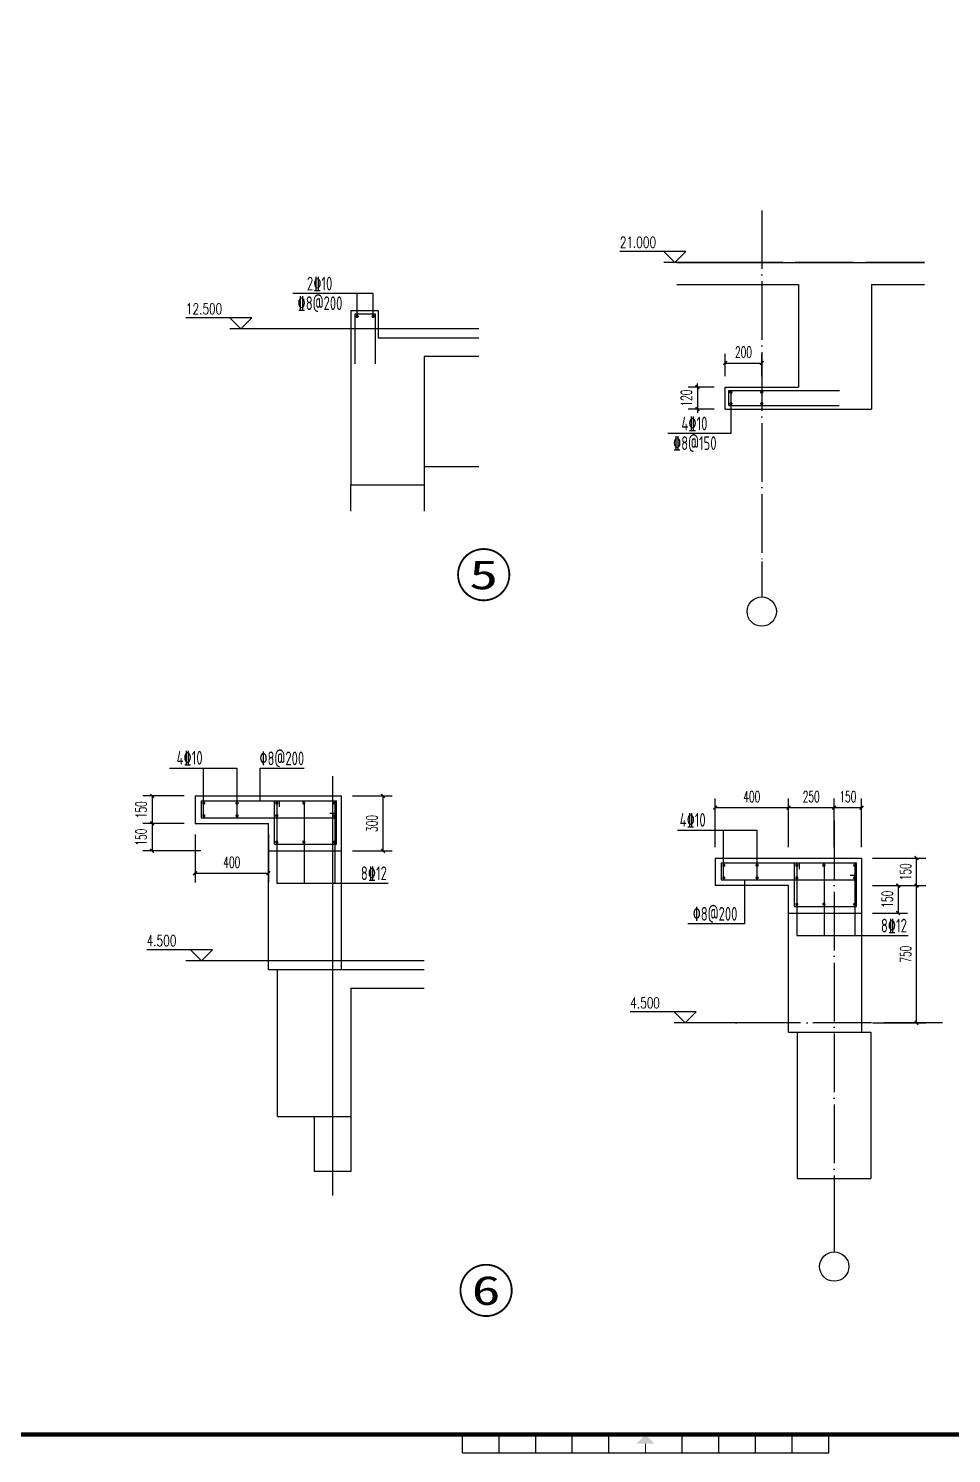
# Model space of a CAD drawing. Extents: x 0 to 125661, y -104936 to 8656.
# Drawn here: x 28771 to 33812, y -11783 to -4005 of the extents above; entities that cross this region are included whole.
import ezdxf
from ezdxf.enums import TextEntityAlignment as Align

# ---------------------------------------------------------------- set-up
doc = ezdxf.new("R2010")
doc.units = 0
doc.header["$LTSCALE"] = 800
doc.header["$MEASUREMENT"] = 0
doc.linetypes.add('DOTE', pattern=[2.42, 2, -0.2, 0.02, -0.2])
doc.layers.get('0').update_dxf_attribs({"linetype": 'CONTINUOUS'})
doc.layers.get('Defpoints').update_dxf_attribs({"color": 1, "linetype": 'CONTINUOUS'})
for name, color, linetype in [('3-ban', 84, 'CONTINUOUS'), ('A-卫生间', 173, 'CONTINUOUS'), ('A-外窗', 145, 'CONTINUOUS'), ('AXIS', 3, 'CONTINUOUS'), ('AXIS_TEXT', 7, 'CONTINUOUS'), ('DIM_ELEV', 3, 'CONTINUOUS'), ('DIM_IDEN', 3, 'CONTINUOUS'), ('DOTE', 28, 'CONTINUOUS'), ('PUB_DIM', 3, 'CONTINUOUS'), ('PUB_TEXT', 7, 'CONTINUOUS'), ('R', 1, 'CONTINUOUS'), ('WALL', 50, 'CONTINUOUS'), ('WINDOW', 145, 'CONTINUOUS'), ('图框', 107, 'CONTINUOUS')]:
    doc.layers.add(name, color=color, linetype=linetype)
doc.styles.add('_TCH_DIM', font='SIMPLEX', dxfattribs={"bigfont": 'GBCBIG'})
doc.styles.add('COMPLEX', font='COMPLEX')
doc.styles.add('DIM_FONT', font='SIMPLEX.shx', dxfattribs={"width": 0.6})
doc.styles.add('ht', font='SIMHEI.TTF')
doc.styles.add('TSSD_Rein', font='tssdeng.shx', dxfattribs={"width": 0.7, "bigfont": 'hztxt.shx'})
doc.dimstyles.new('DIMN20', dxfattribs={"dimscale": 0.2, "dimtxt": 300, "dimasz": 100, "dimexe": 250, "dimexo": 300, "dimgap": 150, "dimtad": 1, "dimdec": 0, "dimzin": 0, "dimdsep": 46, "dimtxsty": 'DIM_FONT', "dimblk": 'ARCHTICK', "dimcen": 0.09, "dimclrt": 7, "dimazin": 2, "dimtfac": 1, "dimtdec": 0, "dimtix": 1, "dimtmove": 2, "dimatfit": 3, "dimfxl": 0, "dimtolj": 1, "dimtzin": 0, "dimarcsym": 0})

# ---------------------------------------------------------------- blocks, each defined once
blk = doc.blocks.new('TJAD_TK_A1')
at = {"layer": '图框'}
for p, q in [((870.88, 361.45), (870.88, 366.45)), ((880.88, 361.45), (880.88, 366.45)), ((890.88, 361.45), (890.88, 366.45)), ((900.88, 361.45), (900.88, 366.45)), ((910.88, 361.45), (910.88, 366.45)), ((930.88, 361.45), (930.88, 366.45)), ((940.88, 361.45), (940.88, 366.45)), ((950.88, 361.45), (950.88, 366.45)), ((960.88, 361.45), (960.88, 366.45)), ((970.88, 361.45), (970.88, 366.45)), ((870.88, 361.45), (970.88, 361.45))]:
    blk.add_line(p, q, dxfattribs=at)
at = {"layer": '图框', "const_width": 1.2}
blk.add_lwpolyline([(1331.38, 940.45), (525.38, 940.45), (525.38, 366.45), (1331.38, 366.45)], close=True, dxfattribs=at)
at = {"layer": '图框', "const_width": 0.3}
blk.add_lwpolyline([(920.88, 363.95), (920.88, 361.45)], dxfattribs=at)
at = {"layer": '图框'}
blk.add_solid([(918.38, 363.95), (923.38, 363.95), (920.88, 366.45)], dxfattribs=at)
blk = doc.blocks.new('_ArchTick')
at = {"color": 0, "linetype": 'ByBlock', "const_width": 0.4}
blk.add_lwpolyline([(-0.5, -0.5), (0.5, 0.5)], dxfattribs=at)
blk = doc.blocks.new('*D76')
at = {"layer": '3-ban', "color": 0, "lineweight": -2}
for p, q in [((29621, -8193.8), (29396, -8193.8)), ((29446, -8193.8), (29446, -8343.8)), ((29621, -8343.8), (29396, -8343.8))]:
    blk.add_line(p, q, dxfattribs=at)
at = {"layer": 'Defpoints', "color": 0}
for p in [(29681, -8193.8), (29446, -8343.8), (29681, -8343.8)]:
    blk.add_point(p, dxfattribs=at)
at = {"layer": '3-ban', "color": 0, "lineweight": -2, "xscale": 20, "yscale": 20, "zscale": 20}
for p, rotation in [((29446, -8193.8), 90), ((29446, -8343.8), 270)]:
    blk.add_blockref('_ArchTick', p, dxfattribs=dict(at, rotation=rotation))
at = {"layer": '3-ban', "color": 7, "insert": (29386, -8268.8), "char_height": 60, "attachment_point": 5, "rotation": 90, "style": 'DIM_FONT'}
blk.add_mtext('\\A1;150', dxfattribs=at)
blk = doc.blocks.new('*D77')
at = {"layer": '3-ban', "color": 0, "lineweight": -2}
for p, q in [((29621, -8343.8), (29396, -8343.8)), ((29446, -8343.8), (29446, -8493.8)), ((29712.1, -8493.8), (29396, -8493.8))]:
    blk.add_line(p, q, dxfattribs=at)
at = {"layer": 'Defpoints', "color": 0}
for p in [(29681, -8343.8), (29446, -8493.8), (29772.1, -8493.8)]:
    blk.add_point(p, dxfattribs=at)
at = {"layer": '3-ban', "color": 0, "lineweight": -2, "xscale": 20, "yscale": 20, "zscale": 20}
for p, rotation in [((29446, -8343.8), 90), ((29446, -8493.8), 270)]:
    blk.add_blockref('_ArchTick', p, dxfattribs=dict(at, rotation=rotation))
at = {"layer": '3-ban', "color": 7, "insert": (29386, -8418.8), "char_height": 60, "attachment_point": 5, "rotation": 90, "style": 'DIM_FONT'}
blk.add_mtext('\\A1;150', dxfattribs=at)
blk = doc.blocks.new('*D78')
at = {"layer": '3-ban', "color": 0, "lineweight": -2}
for p, q in [((29681, -8403.8), (29681, -8665.8)), ((30081, -8403.8), (30081, -8665.8)), ((29681, -8615.8), (30081, -8615.8))]:
    blk.add_line(p, q, dxfattribs=at)
at = {"layer": 'Defpoints', "color": 0}
for p in [(29681, -8343.8), (30081, -8343.8), (30081, -8615.8)]:
    blk.add_point(p, dxfattribs=at)
at = {"layer": '3-ban', "color": 0, "lineweight": -2, "xscale": 20, "yscale": 20, "zscale": 20, "rotation": 180}
blk.add_blockref('_ArchTick', (29681, -8615.8), dxfattribs=at)
at = {"layer": '3-ban', "color": 0, "lineweight": -2, "xscale": 20, "yscale": 20, "zscale": 20}
blk.add_blockref('_ArchTick', (30081, -8615.8), dxfattribs=at)
at = {"layer": '3-ban', "color": 7, "insert": (29881, -8555.8), "char_height": 60, "attachment_point": 5, "style": 'DIM_FONT'}
blk.add_mtext('\\A1;400', dxfattribs=at)
blk = doc.blocks.new('*D79')
at = {"layer": '3-ban', "color": 0, "lineweight": -2}
for p, q in [((30541, -8193.8), (30756.8, -8193.8)), ((30706.8, -8193.8), (30706.8, -8493.8)), ((30541, -8493.8), (30756.8, -8493.8))]:
    blk.add_line(p, q, dxfattribs=at)
at = {"layer": 'Defpoints', "color": 0}
for p in [(30481, -8193.8), (30481, -8493.8), (30706.8, -8493.8)]:
    blk.add_point(p, dxfattribs=at)
at = {"layer": '3-ban', "color": 0, "lineweight": -2, "xscale": 20, "yscale": 20, "zscale": 20}
for p, rotation in [((30706.8, -8193.8), 90), ((30706.8, -8493.8), 270)]:
    blk.add_blockref('_ArchTick', p, dxfattribs=dict(at, rotation=rotation))
at = {"layer": '3-ban', "color": 7, "insert": (30646.8, -8343.8), "char_height": 60, "attachment_point": 5, "rotation": 90, "style": 'DIM_FONT'}
blk.add_mtext('\\A1;300', dxfattribs=at)
blk = doc.blocks.new('*D307')
at = {"layer": 'Defpoints', "color": 0}
for p in [(33320.8, -8532.8), (33620.5, -8532.8), (33320.8, -8682.8)]:
    blk.add_point(p, dxfattribs=at)
at = {"layer": 'PUB_DIM', "color": 0, "lineweight": -2}
for p, q in [((33380.8, -8532.8), (33670.5, -8532.8)), ((33620.5, -8682.8), (33620.5, -8532.8)), ((33380.8, -8682.8), (33670.5, -8682.8))]:
    blk.add_line(p, q, dxfattribs=at)
at = {"layer": 'PUB_DIM', "color": 0, "lineweight": -2, "xscale": 20, "yscale": 20, "zscale": 20}
for p, rotation in [((33620.5, -8532.8), 90), ((33620.5, -8682.8), 270)]:
    blk.add_blockref('_ArchTick', p, dxfattribs=dict(at, rotation=rotation))
at = {"layer": 'PUB_DIM', "color": 7, "insert": (33560.5, -8607.8), "char_height": 60, "attachment_point": 5, "rotation": 90, "style": 'DIM_FONT'}
blk.add_mtext('\\A1;150', dxfattribs=at)
blk = doc.blocks.new('*D308')
at = {"layer": 'Defpoints', "color": 0}
for p in [(33320.8, -8682.8), (33620.5, -8682.8), (33320.8, -9432.8)]:
    blk.add_point(p, dxfattribs=at)
at = {"layer": 'PUB_DIM', "color": 0, "lineweight": -2}
for p, q in [((33380.8, -8682.8), (33670.5, -8682.8)), ((33620.5, -9432.8), (33620.5, -8682.8)), ((33380.8, -9432.8), (33670.5, -9432.8))]:
    blk.add_line(p, q, dxfattribs=at)
at = {"layer": 'PUB_DIM', "color": 0, "lineweight": -2, "xscale": 20, "yscale": 20, "zscale": 20}
for p, rotation in [((33620.5, -8682.8), 90), ((33620.5, -9432.8), 270)]:
    blk.add_blockref('_ArchTick', p, dxfattribs=dict(at, rotation=rotation))
at = {"layer": 'PUB_DIM', "color": 7, "insert": (33560.5, -9057.8), "char_height": 60, "attachment_point": 5, "rotation": 90, "style": 'DIM_FONT'}
blk.add_mtext('\\A1;750', dxfattribs=at)
blk = doc.blocks.new('*D309')
at = {"layer": 'Defpoints', "color": 0}
for p in [(33320.8, -8257.7), (33170.8, -8532.8), (33320.8, -8532.8)]:
    blk.add_point(p, dxfattribs=at)
at = {"layer": 'PUB_DIM', "color": 0, "lineweight": -2}
for p, q in [((33170.8, -8472.8), (33170.8, -8207.7)), ((33320.8, -8472.8), (33320.8, -8207.7)), ((33170.8, -8257.7), (33320.8, -8257.7))]:
    blk.add_line(p, q, dxfattribs=at)
at = {"layer": 'PUB_DIM', "color": 0, "lineweight": -2, "xscale": 20, "yscale": 20, "zscale": 20, "rotation": 180}
blk.add_blockref('_ArchTick', (33170.8, -8257.7), dxfattribs=at)
at = {"layer": 'PUB_DIM', "color": 0, "lineweight": -2, "xscale": 20, "yscale": 20, "zscale": 20}
blk.add_blockref('_ArchTick', (33320.8, -8257.7), dxfattribs=at)
at = {"layer": 'PUB_DIM', "color": 7, "insert": (33245.8, -8197.7), "char_height": 60, "attachment_point": 5, "style": 'DIM_FONT'}
blk.add_mtext('\\A1;150', dxfattribs=at)
blk = doc.blocks.new('*D310')
at = {"layer": 'Defpoints', "color": 0}
for p in [(33170.8, -8257.7), (32920.8, -8532.8), (33170.8, -8532.8)]:
    blk.add_point(p, dxfattribs=at)
at = {"layer": 'PUB_DIM', "color": 0, "lineweight": -2}
for p, q in [((32920.8, -8472.8), (32920.8, -8207.7)), ((33170.8, -8472.8), (33170.8, -8207.7)), ((32920.8, -8257.7), (33170.8, -8257.7))]:
    blk.add_line(p, q, dxfattribs=at)
at = {"layer": 'PUB_DIM', "color": 0, "lineweight": -2, "xscale": 20, "yscale": 20, "zscale": 20, "rotation": 180}
blk.add_blockref('_ArchTick', (32920.8, -8257.7), dxfattribs=at)
at = {"layer": 'PUB_DIM', "color": 0, "lineweight": -2, "xscale": 20, "yscale": 20, "zscale": 20}
blk.add_blockref('_ArchTick', (33170.8, -8257.7), dxfattribs=at)
at = {"layer": 'PUB_DIM', "color": 7, "insert": (33045.8, -8197.7), "char_height": 60, "attachment_point": 5, "style": 'DIM_FONT'}
blk.add_mtext('\\A1;250', dxfattribs=at)
blk = doc.blocks.new('*D311')
at = {"layer": 'Defpoints', "color": 0}
for p in [(32920.8, -8257.7), (32520.8, -8532.8), (32920.8, -8532.8)]:
    blk.add_point(p, dxfattribs=at)
at = {"layer": 'PUB_DIM', "color": 0, "lineweight": -2}
for p, q in [((32520.8, -8472.8), (32520.8, -8207.7)), ((32920.8, -8472.8), (32920.8, -8207.7)), ((32520.8, -8257.7), (32920.8, -8257.7))]:
    blk.add_line(p, q, dxfattribs=at)
at = {"layer": 'PUB_DIM', "color": 0, "lineweight": -2, "xscale": 20, "yscale": 20, "zscale": 20, "rotation": 180}
blk.add_blockref('_ArchTick', (32520.8, -8257.7), dxfattribs=at)
at = {"layer": 'PUB_DIM', "color": 0, "lineweight": -2, "xscale": 20, "yscale": 20, "zscale": 20}
blk.add_blockref('_ArchTick', (32920.8, -8257.7), dxfattribs=at)
at = {"layer": 'PUB_DIM', "color": 7, "insert": (32720.8, -8197.7), "char_height": 60, "attachment_point": 5, "style": 'DIM_FONT'}
blk.add_mtext('\\A1;400', dxfattribs=at)
blk = doc.blocks.new('_AXISO')
blk.add_circle((0, 0), 0.5)
at = {"layer": 'AXIS_TEXT', "style": 'COMPLEX', "width": 1.041667}
blk.add_attdef('A', text='', height=0.56, dxfattribs=at).set_placement((-0.25, -0.28), (0.25, -0.28), align=Align.FIT)
blk = doc.blocks.new('*D324')
at = {"layer": '3-ban', "color": 0, "lineweight": -2}
for p, q in [((32575.5, -5901.7), (32575.5, -5780.7)), ((32575.5, -5830.7), (32775.5, -5830.7)), ((32775.5, -5901.7), (32775.5, -5780.7))]:
    blk.add_line(p, q, dxfattribs=at)
at = {"layer": 'Defpoints', "color": 0}
for p in [(32775.5, -5830.7), (32575.5, -5961.7), (32775.5, -5961.7)]:
    blk.add_point(p, dxfattribs=at)
at = {"layer": '3-ban', "color": 0, "lineweight": -2, "xscale": 20, "yscale": 20, "zscale": 20, "rotation": 180}
blk.add_blockref('_ArchTick', (32575.5, -5830.7), dxfattribs=at)
at = {"layer": '3-ban', "color": 0, "lineweight": -2, "xscale": 20, "yscale": 20, "zscale": 20}
blk.add_blockref('_ArchTick', (32775.5, -5830.7), dxfattribs=at)
at = {"layer": '3-ban', "color": 7, "insert": (32675.5, -5770.7), "char_height": 60, "attachment_point": 5, "style": 'DIM_FONT'}
blk.add_mtext('\\A1;200', dxfattribs=at)
blk = doc.blocks.new('*D325')
at = {"layer": '3-ban', "color": 0, "lineweight": -2}
for p, q in [((32515.5, -5961.7), (32373.6, -5961.7)), ((32423.6, -5961.7), (32423.6, -5941.7)), ((32423.6, -5961.7), (32423.6, -6081.7)), ((32515.5, -6081.7), (32373.6, -6081.7)), ((32423.6, -6081.7), (32423.6, -6101.7))]:
    blk.add_line(p, q, dxfattribs=at)
at = {"layer": 'Defpoints', "color": 0}
for p in [(32575.5, -5961.7), (32423.6, -6081.7), (32575.5, -6081.7)]:
    blk.add_point(p, dxfattribs=at)
at = {"layer": '3-ban', "color": 0, "lineweight": -2, "xscale": 20, "yscale": 20, "zscale": 20}
for p, rotation in [((32423.6, -5961.7), 270), ((32423.6, -6081.7), 90)]:
    blk.add_blockref('_ArchTick', p, dxfattribs=dict(at, rotation=rotation))
at = {"layer": '3-ban', "color": 7, "insert": (32363.6, -6021.7), "char_height": 60, "attachment_point": 5, "rotation": 90, "style": 'DIM_FONT'}
blk.add_mtext('\\A1;120', dxfattribs=at)
blk = doc.blocks.new('*D326')
at = {"layer": '3-ban', "color": 0, "lineweight": -2}
for p, q in [((33440.8, -8682.8), (33570.4, -8682.8)), ((33520.4, -8682.8), (33520.4, -8832.8)), ((33380.8, -8832.8), (33570.4, -8832.8))]:
    blk.add_line(p, q, dxfattribs=at)
at = {"layer": 'Defpoints', "color": 0}
for p in [(33380.8, -8682.8), (33320.8, -8832.8), (33520.4, -8832.8)]:
    blk.add_point(p, dxfattribs=at)
at = {"layer": '3-ban', "color": 0, "lineweight": -2, "xscale": 20, "yscale": 20, "zscale": 20}
for p, rotation in [((33520.4, -8682.8), 90), ((33520.4, -8832.8), 270)]:
    blk.add_blockref('_ArchTick', p, dxfattribs=dict(at, rotation=rotation))
at = {"layer": '3-ban', "color": 7, "insert": (33460.4, -8757.8), "char_height": 60, "attachment_point": 5, "rotation": 90, "style": 'DIM_FONT'}
blk.add_mtext('\\A1;150', dxfattribs=at)

msp = doc.modelspace()

# ---------------------------------------------------------------- linework, layer by layer
at = {"layer": '3-ban'}
for p, q in [((30653.2, -5451.8), (30215.3, -5451.8)), ((30566.1, -5575.9), (30566.1, -5451.8)), ((30653.2, -5575.9), (30653.2, -5451.8)), ((32607.1, -5990.2), (32607.1, -6215.5)), ((32607.1, -6215.5), (32262, -6215.5)), ((29910.2, -8043.6), (29541.3, -8043.6)), ((29727.4, -8301.7), (29727.4, -8043.6)), ((29910.2, -8301.7), (29910.2, -8043.6)), ((30036.4, -8220.2), (30036.4, -8042.7)), ((30036.4, -8042.7), (30277.4, -8042.7)), ((30127, -8233.2), (30127, -8670.4)), ((30276.1, -8233.2), (30276.1, -8670.4)), ((30444.5, -8233.2), (30444.5, -8670.4)), ((32750, -8382.6), (32314.9, -8382.6)), ((32567.2, -8640.8), (32567.2, -8382.6)), ((32750, -8640.8), (32750, -8382.6)), ((32966.8, -8572.3), (32966.8, -8956)), ((33115.8, -8572.3), (33115.8, -8956)), ((33284.2, -8572.3), (33284.2, -8956)), ((30127, -8670.4), (30734.4, -8670.4)), ((32680.9, -8652.3), (32680.9, -8891.2)), ((32680.9, -8891.2), (32372.3, -8891.2)), ((32966.8, -8956), (33574.2, -8956))]:
    msp.add_line(p, q, dxfattribs=at)
at = {"layer": 'A-卫生间'}
for p, q in [((30931, -6394.8), (31231, -6394.8)), ((30931, -6494.8), (30931, -6640.1))]:
    msp.add_line(p, q, dxfattribs=at)
at = {"layer": 'A-外窗'}
msp.add_line((30531, -6640.1), (30531, -6494.8), dxfattribs=at)
at = {"layer": 'AXIS'}
for p, q in [((32775.5, -6913.4), (32775.5, -7107.4)), ((33170.8, -10497.3), (33170.8, -10682.7))]:
    msp.add_line(p, q, dxfattribs=at)
at = {"layer": 'DIM_ELEV'}
for p, q in [((32360.3, -5221.7), (32000.3, -5221.7)), ((32300.3, -5281.7), (32240.3, -5221.7)), ((32644.7, -5281.7), (32240.3, -5281.7)), ((32300.3, -5281.7), (32360.3, -5221.7)), ((29991, -5584.8), (29631, -5584.8)), ((29931, -5644.8), (29871, -5584.8)), ((29931, -5644.8), (29991, -5584.8)), ((30275.4, -5644.8), (29871, -5644.8)), ((29776.6, -9033.8), (29416.6, -9033.8)), ((29716.6, -9093.8), (29656.6, -9033.8)), ((30061, -9093.8), (29656.6, -9093.8)), ((29716.6, -9093.8), (29776.6, -9033.8)), ((32417.3, -9372.8), (32057.3, -9372.8)), ((32357.3, -9432.8), (32297.3, -9372.8)), ((32357.3, -9432.8), (32417.3, -9372.8)), ((32701.8, -9432.8), (32297.3, -9432.8))]:
    msp.add_line(p, q, dxfattribs=at)
at = {"layer": 'DIM_IDEN', "color": 0, "const_width": 10}
for points in [[(31396.9, -6986, 1), (31116.9, -6986, 1)], [(31410.1, -10892.7, 1), (31130.1, -10892.7, 1)]]:
    msp.add_lwpolyline(points, format="xyb", close=True, dxfattribs=at)
at = {"layer": 'DOTE', "linetype": 'DOTE', "ltscale": 0.2}
for p, q in [((32775.5, -4997.4), (32775.5, -6913.4)), ((33664.4, -5281.7), (32312, -5281.7)), ((33170.8, -8329.7), (33170.8, -10497.3)), ((33762.2, -9432.8), (32326.9, -9432.8))]:
    msp.add_line(p, q, dxfattribs=at)
at = {"layer": 'DOTE'}
for p, q in [((31231, -5644.8), (29931, -5644.8)), ((30431, -8085.4), (30431, -10375.5)), ((30931, -9093.8), (29631, -9093.8))]:
    msp.add_line(p, q, dxfattribs=at)
at = {"layer": 'R'}
for p, q in [((32595.5, -5980.2), (33199, -5980.2)), ((32595.5, -6063.2), (32595.5, -5980.2)), ((32595.5, -6063.2), (33198.8, -6063.2)), ((29713.6, -8220.2), (30453.1, -8220.2)), ((29713.6, -8220.2), (29713.6, -8313.3)), ((30113.8, -8457.7), (30113.8, -8220.2)), ((30140, -8220.2), (30140, -8253.6)), ((30453.1, -8457.7), (30453.1, -8220.2)), ((29713.6, -8313.3), (30453.1, -8313.3)), ((30453.1, -8288.8), (30417.5, -8288.8)), ((30113.8, -8457.7), (30453.1, -8457.7)), ((32553.3, -8559.3), (33292.9, -8559.3)), ((32553.3, -8559.3), (32553.3, -8652.3)), ((32953.6, -8796.8), (32953.6, -8559.3)), ((32979.8, -8559.3), (32979.8, -8592.6)), ((33292.9, -8627.8), (33257.3, -8627.8)), ((33292.9, -8796.8), (33292.9, -8559.3)), ((32553.3, -8652.3), (33292.9, -8652.3)), ((32953.6, -8796.8), (33292.9, -8796.8))]:
    msp.add_line(p, q, dxfattribs=at)
msp.add_lwpolyline([(30554.4, -5834.7), (30554.4, -5562.6), (30665, -5562.6), (30665, -5834.7)], dxfattribs=at)
at = {"layer": 'R', "const_width": 9}
for points in [[(30571, -5575.9, -1), (30562, -5575.9, -1)], [(30657.7, -5575.9, -1), (30648.7, -5575.9, -1)], [(32611.6, -5990.2, -1), (32602.6, -5990.2, -1)], [(32779.8, -5990.2, -1), (32770.8, -5990.2, -1)], [(32611.6, -6052.3, -1), (32602.6, -6052.3, -1)], [(32779.8, -6052.3, -1), (32770.8, -6052.3, -1)], [(29733, -8233.2, -1), (29724, -8233.2, -1)], [(29914.7, -8233.2, -1), (29905.7, -8233.2, -1)], [(30131.5, -8233.2, -1), (30122.5, -8233.2, -1)], [(30279.3, -8233.2, -1), (30270.3, -8233.2, -1)], [(30448, -8233.2, -1), (30439, -8233.2, -1)], [(29733, -8301.7, -1), (29724, -8301.7, -1)], [(29914.7, -8301.7, -1), (29905.7, -8301.7, -1)], [(30131.5, -8301.5, -1), (30122.5, -8301.5, -1)], [(30448, -8301.8, -1), (30439, -8301.8, -1)], [(30131.5, -8445.5, -1), (30122.5, -8445.5, -1)], [(30279.3, -8445.5, -1), (30270.3, -8445.5, -1)], [(30448, -8445.5, -1), (30439, -8445.5, -1)], [(32572.8, -8572.3, -1), (32563.8, -8572.3, -1)], [(32572.8, -8640.8, -1), (32563.8, -8640.8, -1)], [(32754.5, -8572.3, -1), (32745.5, -8572.3, -1)], [(32754.5, -8640.8, -1), (32745.5, -8640.8, -1)], [(32971.3, -8572.3, -1), (32962.3, -8572.3, -1)], [(32971.3, -8640.6, -1), (32962.3, -8640.6, -1)], [(33119.1, -8572.3, -1), (33110.1, -8572.3, -1)], [(33287.8, -8572.3, -1), (33278.8, -8572.3, -1)], [(33287.8, -8640.9, -1), (33278.8, -8640.9, -1)], [(32971.3, -8784.6, -1), (32962.3, -8784.6, -1)], [(33119.1, -8784.6, -1), (33110.1, -8784.6, -1)], [(33287.8, -8784.6, -1), (33278.8, -8784.6, -1)]]:
    msp.add_lwpolyline(points, format="xyb", close=True, dxfattribs=at)
at = {"layer": 'WALL'}
for p, q in [((32312, -5281.7), (33664.4, -5281.7)), ((32312, -5401.7), (32975.5, -5401.7)), ((32975.5, -5401.7), (32975.5, -5961.7)), ((33375.5, -5401.7), (33664.4, -5401.7)), ((33375.5, -5401.7), (33375.5, -6081.7)), ((30531, -5544.8), (30531, -6494.8)), ((30531, -5544.8), (30681, -5544.8)), ((30681, -5544.8), (30681, -5694.8)), ((31231, -5694.8), (30681, -5694.8)), ((30931, -5794.8), (30931, -6494.8)), ((31231, -5794.8), (30931, -5794.8)), ((32575.5, -5961.7), (32975.5, -5961.7)), ((32575.5, -6081.7), (32575.5, -5961.7)), ((32575.5, -6081.7), (33375.5, -6081.7)), ((30531, -6494.8), (30931, -6494.8)), ((29681, -8193.8), (30481, -8193.8)), ((29681, -8193.8), (29681, -8343.8)), ((30481, -9143.8), (30481, -8193.8)), ((29681, -8343.8), (30081, -8343.8)), ((30081, -9143.8), (30081, -8343.8)), ((30081, -8493.8), (30481, -8493.8)), ((32520.8, -8532.8), (33320.8, -8532.8)), ((32520.8, -8532.8), (32520.8, -8682.8)), ((33320.8, -8532.8), (33320.8, -9482.8)), ((32920.8, -8682.8), (32520.8, -8682.8)), ((32920.8, -9482.8), (32920.8, -8682.8)), ((32920.8, -8832.8), (33320.8, -8832.8)), ((30931, -9143.8), (30081, -9143.8)), ((30131, -9943.8), (30131, -9143.8)), ((30531, -9243.8), (30531, -10243.8)), ((30531, -9243.8), (30931, -9243.8)), ((32920.8, -9482.8), (33370.8, -9482.8)), ((32970.8, -10282.8), (32970.8, -9482.8)), ((33370.8, -9482.8), (33370.8, -10282.8)), ((30131, -9943.8), (30531, -9943.8)), ((30331, -9943.8), (30331, -10243.8)), ((30531, -10243.8), (30331, -10243.8)), ((32970.8, -10282.8), (33370.8, -10282.8))]:
    msp.add_line(p, q, dxfattribs=at)
at = {"layer": 'WINDOW'}
msp.add_line((33170.8, -8329.7), (33170.8, -8532.8), dxfattribs=at)

# ---------------------------------------------------------------- block references
at = {"layer": 'AXIS', "xscale": 160, "yscale": 160, "zscale": 160}
for p in [(32775.5, -7187.4), (33170.8, -10762.7)]:
    msp.add_blockref('_AXISO', p, dxfattribs=at)
at = {"layer": '图框', "xscale": 20, "yscale": 20, "zscale": 20}
msp.add_blockref('TJAD_TK_A1', (13723.2, -19009), dxfattribs=at)

# ---------------------------------------------------------------- texts
at = {"layer": '3-ban', "style": 'TSSD_Rein', "width": 0.7}
for s, p in [('2%%13210', (30361.1, -5397.1)), ('%%1328@200', (30362.9, -5503.6)), ('4%%13210', (32407.8, -6160.8)), ('%%1328@150', (32409.6, -6267.3)), ('4%%13210', (29651, -7985.5)), ('%%1308@200', (30154, -7988.2)), ('4%%13210', (32398.2, -8324.5)), ('8%%13212', (30657.3, -8615.7)), ('%%1308@200', (32520, -8836.7)), ('8%%13212', (33497.1, -8901.3))]:
    msp.add_text(s, height=75, dxfattribs=at).set_placement(p, align=Align.MIDDLE)
at = {"layer": 'AXIS_TEXT', "color": 0, "style": 'ht', "width": 1.382812}
for s, p, p2 in [('5', (31177.7, -7065.2), (31336.1, -7065.2)), ('6', (31190.9, -10971.9), (31349.3, -10971.9))]:
    msp.add_text(s, height=158.4, dxfattribs=at).set_placement(p, p2, align=Align.FIT)
at = {"layer": 'PUB_TEXT', "style": '_TCH_DIM', "width": 0.705882}
for s, p in [('21.000', (32000.3, -5201.7)), ('12.500', (29631, -5564.8)), ('4.500', (29416.6, -9013.8)), ('4.500', (32057.3, -9352.8))]:
    msp.add_text(s, height=59.5, dxfattribs=at).set_placement(p)

# ---------------------------------------------------------------- dimensions: what is measured, and where the dimension line sits
at = {"layer": '3-ban'}
for base, p1, p2, picture, middle in [((32775.5, -5830.7), (32575.5, -5961.7), (32775.5, -5961.7), '*D324', (32675.5, -5770.7)), ((30081, -8615.8), (29681, -8343.8), (30081, -8343.8), '*D78', (29881, -8555.8))]:
    dim = msp.add_linear_dim(base=base, p1=p1, p2=p2, dimstyle='DIMN20', dxfattribs=at)
    dim.commit()
    dim.dimension.update_dxf_attribs({"geometry": picture, "text_midpoint": middle})
for base, p1, p2, picture, middle in [((32423.6, -6081.7), (32575.5, -5961.7), (32575.5, -6081.7), '*D325', (32363.6, -6021.7)), ((29446, -8343.8), (29681, -8193.8), (29681, -8343.8), '*D76', (29386, -8268.8)), ((30706.8, -8493.8), (30481, -8193.8), (30481, -8493.8), '*D79', (30646.8, -8343.8)), ((29446, -8493.8), (29681, -8343.8), (29772.1, -8493.8), '*D77', (29386, -8418.8)), ((33520.4, -8832.8), (33380.8, -8682.8), (33320.8, -8832.8), '*D326', (33460.4, -8757.8))]:
    dim = msp.add_linear_dim(base=base, p1=p1, p2=p2, angle=90, dimstyle='DIMN20', dxfattribs=at)
    dim.commit()
    dim.dimension.update_dxf_attribs({"geometry": picture, "text_midpoint": middle})
at = {"layer": 'PUB_DIM'}
for p1, p2, distance, picture, middle in [((32520.8, -8532.8), (32920.8, -8532.8), 275.1, '*D311', (32720.8, -8197.7)), ((32920.8, -8532.8), (33170.8, -8532.8), 275.1, '*D310', (33045.8, -8197.7)), ((33170.8, -8532.8), (33320.8, -8532.8), 275.1, '*D309', (33245.8, -8197.7)), ((33320.8, -8682.8), (33320.8, -8532.8), -299.7, '*D307', (33560.5, -8607.8)), ((33320.8, -9432.8), (33320.8, -8682.8), -299.7, '*D308', (33560.5, -9057.8))]:
    dim = msp.add_aligned_dim(p1=p1, p2=p2, distance=distance, dimstyle='DIMN20', dxfattribs=at)
    dim.commit()
    dim.dimension.update_dxf_attribs({"geometry": picture, "text_midpoint": middle})

doc.saveas('drawing.dxf')
